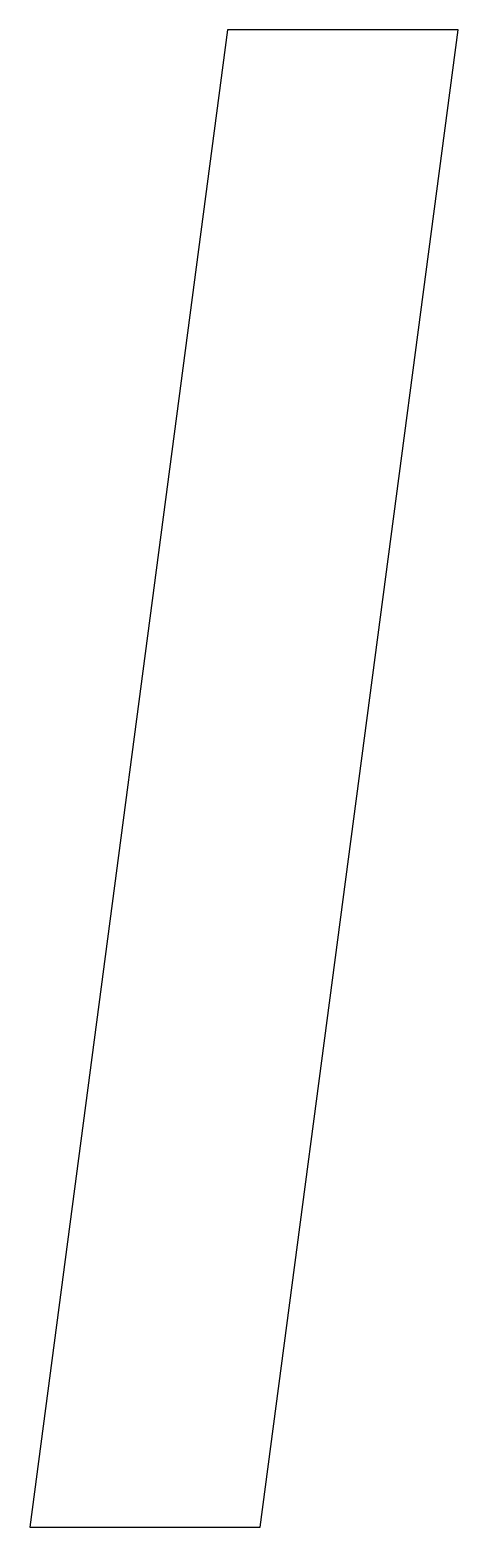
# Model space of a CAD drawing. Header units: millimetres. Extents: x 1482 to 1536, y 121 to 309.
import ezdxf

# ---------------------------------------------------------------- set-up
doc = ezdxf.new("R2010")
doc.units = ezdxf.units.MM

msp = doc.modelspace()

# ---------------------------------------------------------------- linework, layer by layer
at = {"color": 7, "linetype": 'Continuous', "lineweight": 25}
for p, q in [((1507, 308.8), (1482.25, 121.3)), ((1535.84, 308.8), (1507, 308.8)), ((1511.09, 121.3), (1535.84, 308.8)), ((1482.25, 121.3), (1511.09, 121.3))]:
    msp.add_line(p, q, dxfattribs=at)

doc.saveas('drawing.dxf')
